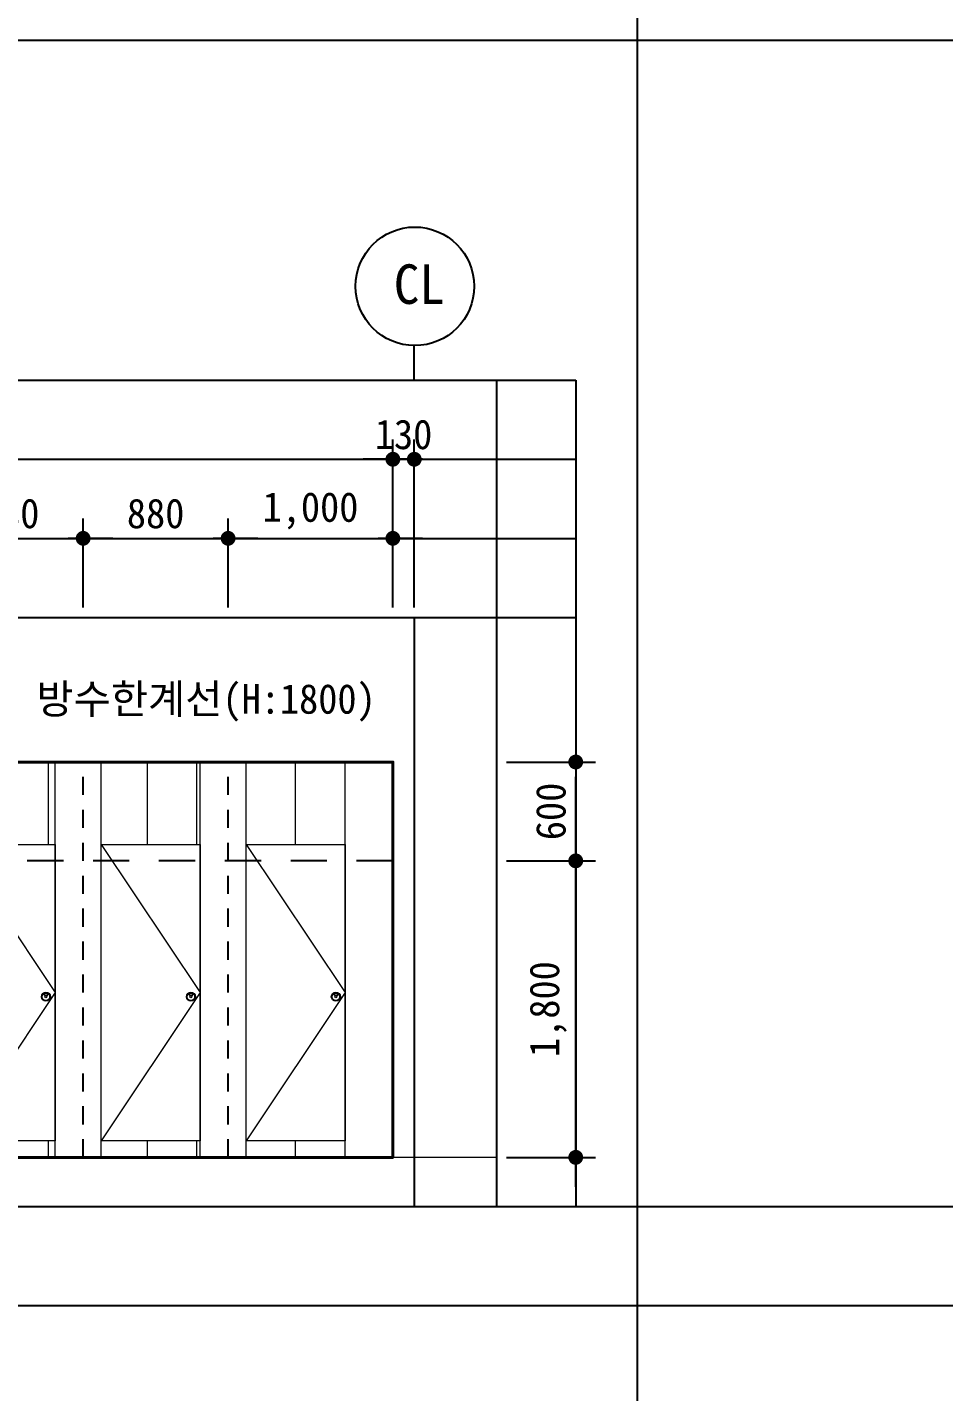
# Model space of a CAD drawing. Header units: millimetres. Extents: x -423835 to -174325, y -1379898 to -1311126.
# Drawn here: x -394713 to -389151, y -1327615 to -1319332 of the extents above; entities that cross this region are included whole.
import ezdxf
from ezdxf.enums import TextEntityAlignment as Align

# ---------------------------------------------------------------- set-up
doc = ezdxf.new("R2010")
doc.units = ezdxf.units.MM
doc.header["$LTSCALE"] = 100
doc.header["$MEASUREMENT"] = 0
doc.header["$PDSIZE"] = -10
doc.linetypes.add('HID', pattern=[2, 1.1, -0.9])
doc.layers.get('0').update_dxf_attribs({"linetype": 'CONTINUOUS'})
doc.layers.get('Defpoints').update_dxf_attribs({"color": 153, "linetype": 'CONTINUOUS'})
for name, color, linetype, lineweight in [('A-AXIS-BUBL', 7, 'CONTINUOUS', 25), ('A-DWXK-OPEN', 1, 'HID', 15), ('A-ELEV-LIN1', 2, 'CONTINUOUS', 40), ('A-MKXS-TEXT1', 3, 'CONTINUOUS', 25), ('A-WAXK-PATT', 8, 'CONTINUOUS', 18), ('A-WAXM-CUBI', 6, 'CONTINUOUS', 20), ('A-XXXX-FIN2', 6, 'CONTINUOUS', 20), ('A-XXXX-TXT2', 3, 'CONTINUOUS', 25)]:
    doc.layers.add(name, color=color, linetype=linetype, lineweight=lineweight)
for name, color, linetype in [('A-DIMS', 7, 'CONTINUOUS'), ('AA-AXIS-LINE-1', 1, 'CONTINUOUS'), ('방수', 7, 'HID')]:
    doc.layers.add(name, color=color, linetype=linetype)
doc.styles.add('HY울릉도L', font='')
doc.styles.add('돋움체', font='')
doc.styles.get('HY울릉도L').set_extended_font_data('HYwulM')
doc.styles.get('돋움체').set_extended_font_data('DotumChe')
doc.dimstyles.new('CDIM', dxfattribs={"dimtxt": 3, "dimasz": 1.5, "dimexe": 2, "dimexo": 1, "dimgap": 1, "dimtad": 1, "dimdec": 0, "dimrnd": 0.5, "dimzin": 0, "dimdsep": 32, "dimlunit": 6, "dimtxsty": 'HY울릉도L', "dimblk1": '_CIDOT', "dimblk2": '_CIDOT', "dimsah": 1, "dimcen": 5.5, "dimclrd": 2, "dimclre": 2, "dimclrt": 7, "dimadec": 0, "dimazin": 0, "dimtfac": 1, "dimtdec": 0, "dimtix": 1, "dimtmove": 2, "dimatfit": 1, "dimldrblk": '_CIDOT', "dimfxl": 1, "dimtolj": 1, "dimtzin": 0, "dimlwd": -1, "dimarcsym": 0})

# ---------------------------------------------------------------- blocks, each defined once
blk = doc.blocks.new('_CIDOT')
at = {"color": 0, "linetype": 'ByBlock'}
blk.add_line((2, 0), (-1, 0), dxfattribs=at)
at = {"color": 0, "linetype": 'ByBlock', "const_width": 0.5}
blk.add_lwpolyline([(-0.25, 0, 1), (0.25, 0, 1)], format="xyb", close=True, dxfattribs=at)
blk = doc.blocks.new('*D56')
at = {"layer": 'A-DIMS', "lineweight": -2, "transparency": 16777216}
for p, q in [((-391804.5, -1324392.1), (-391264.5, -1324392.1)), ((-391804.5, -1326192.1), (-391264.5, -1326192.1))]:
    blk.add_line(p, q, dxfattribs=at)
at = {"layer": 'A-DIMS', "transparency": 16777216}
blk.add_line((-391384.5, -1326102.1), (-391384.5, -1324482.1), dxfattribs=at)
at = {"layer": 'Defpoints', "color": 0, "transparency": 16777216}
for p in [(-391864.5, -1324392.1), (-391384.5, -1324392.1), (-391864.5, -1326192.1)]:
    blk.add_point(p, dxfattribs=at)
at = {"layer": 'A-DIMS', "transparency": 16777216, "xscale": 90, "yscale": 90, "zscale": 90}
for p, rotation in [((-391384.5, -1324392.1), 90), ((-391384.5, -1326192.1), 270)]:
    blk.add_blockref('_CIDOT', p, dxfattribs=dict(at, rotation=rotation))
at = {"layer": 'A-DIMS', "color": 3, "transparency": 16777216, "insert": (-391551.7, -1325292.1), "char_height": 180, "attachment_point": 5, "rotation": 90, "style": '돋움체'}
blk.add_mtext('\\A1;1,800', dxfattribs=at)
blk = doc.blocks.new('*D57')
at = {"layer": 'A-DIMS', "lineweight": -2, "transparency": 16777216}
for p, q in [((-391804.5, -1323792.1), (-391264.5, -1323792.1)), ((-391804.5, -1324392.1), (-391264.5, -1324392.1))]:
    blk.add_line(p, q, dxfattribs=at)
at = {"layer": 'A-DIMS', "transparency": 16777216}
blk.add_line((-391384.5, -1324302.1), (-391384.5, -1323882.1), dxfattribs=at)
at = {"layer": 'Defpoints', "color": 0, "transparency": 16777216}
for p in [(-391864.5, -1323792.1), (-391384.5, -1323792.1), (-391864.5, -1324392.1)]:
    blk.add_point(p, dxfattribs=at)
at = {"layer": 'A-DIMS', "transparency": 16777216, "xscale": 90, "yscale": 90, "zscale": 90}
for p, rotation in [((-391384.5, -1323792.1), 90), ((-391384.5, -1324392.1), 270)]:
    blk.add_blockref('_CIDOT', p, dxfattribs=dict(at, rotation=rotation))
at = {"layer": 'A-DIMS', "color": 3, "transparency": 16777216, "insert": (-391534.7, -1324092.1), "char_height": 180, "attachment_point": 5, "rotation": 90, "style": '돋움체'}
blk.add_mtext('\\A1;600', dxfattribs=at)
blk = doc.blocks.new('*D58')
at = {"layer": 'A-DIMS', "lineweight": -2, "transparency": 16777216}
for p, q in [((-399684.5, -1322774.3), (-399684.5, -1321834.3)), ((-392494.5, -1322854.3), (-392494.5, -1321834.3))]:
    blk.add_line(p, q, dxfattribs=at)
at = {"layer": 'A-DIMS', "transparency": 16777216}
blk.add_line((-399594.5, -1321954.3), (-392584.5, -1321954.3), dxfattribs=at)
at = {"layer": 'Defpoints', "color": 0, "transparency": 16777216}
for p in [(-392494.5, -1321954.3), (-399684.5, -1322834.3), (-392494.5, -1322914.3)]:
    blk.add_point(p, dxfattribs=at)
at = {"layer": 'A-DIMS', "transparency": 16777216, "xscale": 90, "yscale": 90, "zscale": 90, "rotation": 180}
blk.add_blockref('_CIDOT', (-399684.5, -1321954.3), dxfattribs=at)
at = {"layer": 'A-DIMS', "transparency": 16777216, "xscale": 90, "yscale": 90, "zscale": 90}
blk.add_blockref('_CIDOT', (-392494.5, -1321954.3), dxfattribs=at)
at = {"layer": 'A-DIMS', "color": 3, "transparency": 16777216, "insert": (-396089.5, -1321787.2), "char_height": 180, "attachment_point": 5, "style": '돋움체'}
blk.add_mtext('\\A1;7,190', dxfattribs=at)
blk = doc.blocks.new('*D60')
at = {"layer": 'A-DIMS', "lineweight": -2, "transparency": 16777216}
for p, q in [((-392494.5, -1322854.3), (-392494.5, -1321834.3)), ((-392364.5, -1322854.3), (-392364.5, -1321834.3))]:
    blk.add_line(p, q, dxfattribs=at)
at = {"layer": 'A-DIMS', "transparency": 16777216}
for p, q in [((-392584.5, -1321954.3), (-392674.5, -1321954.3)), ((-392494.5, -1321954.3), (-392364.5, -1321954.3)), ((-392274.5, -1321954.3), (-392184.5, -1321954.3))]:
    blk.add_line(p, q, dxfattribs=at)
at = {"layer": 'Defpoints', "color": 0, "transparency": 16777216}
for p in [(-392364.5, -1321954.3), (-392494.5, -1322914.3), (-392364.5, -1322914.3)]:
    blk.add_point(p, dxfattribs=at)
at = {"layer": 'A-DIMS', "transparency": 16777216, "xscale": 90, "yscale": 90, "zscale": 90}
blk.add_blockref('_CIDOT', (-392494.5, -1321954.3), dxfattribs=at)
at = {"layer": 'A-DIMS', "transparency": 16777216, "xscale": 90, "yscale": 90, "zscale": 90, "rotation": 180}
blk.add_blockref('_CIDOT', (-392364.5, -1321954.3), dxfattribs=at)
at = {"layer": 'A-DIMS', "color": 3, "transparency": 16777216, "insert": (-392429.5, -1321804.2), "char_height": 180, "attachment_point": 5, "style": '돋움체'}
blk.add_mtext('\\A1;130', dxfattribs=at)
blk = doc.blocks.new('큐비클')
at = {"layer": 'A-DWXK-OPEN', "ltscale": 50}
blk.add_lwpolyline([(0, 1900), (600, 1000), (0, 100)], dxfattribs=at)
at = {"layer": 'A-WAXM-CUBI'}
for p, q in [((0, 0), (0, 2400)), ((600, 0), (600, 2400)), ((532, 987.7), (539.1, 980.6)), ((556, 987.7), (548.9, 980.6))]:
    blk.add_line(p, q, dxfattribs=at)
blk.add_lwpolyline([(600, 100), (0, 100), (0, 1900), (600, 1900)], close=True, dxfattribs=at)
for radius in [27.5, 22.8, 6]:
    blk.add_circle((544, 975), radius, dxfattribs=at)
for radius, start, end in [(17.5, 46.63725, 133.36275), (7.5, 48.82255, 131.17745)]:
    blk.add_arc((544, 975), radius, start, end, dxfattribs=at)
blk = doc.blocks.new('*D909')
at = {"layer": 'A-DIMS', "lineweight": -2, "transparency": 16777216}
for p, q in [((-395254.5, -1322854.3), (-395254.5, -1322314.3)), ((-394374.5, -1322854.3), (-394374.5, -1322314.3))]:
    blk.add_line(p, q, dxfattribs=at)
at = {"layer": 'A-DIMS', "transparency": 16777216}
blk.add_line((-395164.5, -1322434.3), (-394464.5, -1322434.3), dxfattribs=at)
at = {"layer": 'Defpoints', "color": 0, "transparency": 16777216}
for p in [(-394374.5, -1322434.3), (-395254.5, -1322914.3), (-394374.5, -1322914.3)]:
    blk.add_point(p, dxfattribs=at)
at = {"layer": 'A-DIMS', "transparency": 16777216, "xscale": 90, "yscale": 90, "zscale": 90, "rotation": 180}
blk.add_blockref('_CIDOT', (-395254.5, -1322434.3), dxfattribs=at)
at = {"layer": 'A-DIMS', "transparency": 16777216, "xscale": 90, "yscale": 90, "zscale": 90}
blk.add_blockref('_CIDOT', (-394374.5, -1322434.3), dxfattribs=at)
at = {"layer": 'A-DIMS', "color": 3, "transparency": 16777216, "insert": (-394814.5, -1322284.2), "char_height": 180, "attachment_point": 5, "style": '돋움체'}
blk.add_mtext('\\A1;880', dxfattribs=at)
blk = doc.blocks.new('*D910')
at = {"layer": 'A-DIMS', "lineweight": -2, "transparency": 16777216}
for p, q in [((-394374.5, -1322854.3), (-394374.5, -1322314.3)), ((-393494.5, -1322854.3), (-393494.5, -1322314.3))]:
    blk.add_line(p, q, dxfattribs=at)
at = {"layer": 'A-DIMS', "transparency": 16777216}
blk.add_line((-394284.5, -1322434.3), (-393584.5, -1322434.3), dxfattribs=at)
at = {"layer": 'Defpoints', "color": 0, "transparency": 16777216}
for p in [(-393494.5, -1322434.3), (-394374.5, -1322914.3), (-393494.5, -1322914.3)]:
    blk.add_point(p, dxfattribs=at)
at = {"layer": 'A-DIMS', "transparency": 16777216, "xscale": 90, "yscale": 90, "zscale": 90, "rotation": 180}
blk.add_blockref('_CIDOT', (-394374.5, -1322434.3), dxfattribs=at)
at = {"layer": 'A-DIMS', "transparency": 16777216, "xscale": 90, "yscale": 90, "zscale": 90}
blk.add_blockref('_CIDOT', (-393494.5, -1322434.3), dxfattribs=at)
at = {"layer": 'A-DIMS', "color": 3, "transparency": 16777216, "insert": (-393934.5, -1322284.2), "char_height": 180, "attachment_point": 5, "style": '돋움체'}
blk.add_mtext('\\A1;880', dxfattribs=at)
blk = doc.blocks.new('*D911')
at = {"layer": 'A-DIMS', "lineweight": -2, "transparency": 16777216}
for p, q in [((-393494.5, -1322854.3), (-393494.5, -1322314.3)), ((-392494.5, -1322854.3), (-392494.5, -1322314.3))]:
    blk.add_line(p, q, dxfattribs=at)
at = {"layer": 'A-DIMS', "transparency": 16777216}
blk.add_line((-393404.5, -1322434.3), (-392584.5, -1322434.3), dxfattribs=at)
at = {"layer": 'Defpoints', "color": 0, "transparency": 16777216}
for p in [(-392494.5, -1322434.3), (-393494.5, -1322914.3), (-392494.5, -1322914.3)]:
    blk.add_point(p, dxfattribs=at)
at = {"layer": 'A-DIMS', "transparency": 16777216, "xscale": 90, "yscale": 90, "zscale": 90, "rotation": 180}
blk.add_blockref('_CIDOT', (-393494.5, -1322434.3), dxfattribs=at)
at = {"layer": 'A-DIMS', "transparency": 16777216, "xscale": 90, "yscale": 90, "zscale": 90}
blk.add_blockref('_CIDOT', (-392494.5, -1322434.3), dxfattribs=at)
at = {"layer": 'A-DIMS', "color": 3, "transparency": 16777216, "insert": (-392994.5, -1322267.2), "char_height": 180, "attachment_point": 5, "style": '돋움체'}
blk.add_mtext('\\A1;1,000', dxfattribs=at)

msp = doc.modelspace()

# ---------------------------------------------------------------- linework, layer by layer
at = {"color": 3, "ltscale": 2}
for p, q in [((-391011.7, -1311126.1), (-391011.7, -1344258.1)), ((-401792.9, -1319409.1), (-379750.4, -1319409.1)), ((-423835.4, -1327092.1), (-379750.4, -1327092.1))]:
    msp.add_line(p, q, dxfattribs=at)
at = {"layer": 'A-AXIS-BUBL', "ltscale": 0.2}
msp.add_line((-392364.5, -1321474.3), (-392364.5, -1321264.3), dxfattribs=at)
msp.add_circle((-392361, -1320904.3), 360, dxfattribs=at)
at = {"layer": 'A-ELEV-LIN1'}
msp.add_lwpolyline([(-399684.5, -1323792.1), (-392494.5, -1323792.1), (-392494.5, -1326192.1), (-399684.5, -1326192.1)], close=True, dxfattribs=at)
at = {"layer": 'A-WAXK-PATT'}
for p, q in [((-394584.5, -1324292.1), (-394584.5, -1323792.1)), ((-393984.5, -1324292.1), (-393984.5, -1323792.1)), ((-393684.5, -1324292.1), (-393684.5, -1323792.1)), ((-393384.5, -1326192.1), (-393384.5, -1323792.1)), ((-393084.5, -1324292.1), (-393084.5, -1323792.1)), ((-392784.5, -1326192.1), (-392784.5, -1323792.1)), ((-394584.5, -1326192.1), (-394584.5, -1326092.1)), ((-393984.5, -1326192.1), (-393984.5, -1326092.1)), ((-393684.5, -1326192.1), (-393684.5, -1326092.1)), ((-393084.5, -1326192.1), (-393084.5, -1326092.1))]:
    msp.add_line(p, q, dxfattribs=at)
at = {"layer": 'A-XXXX-FIN2'}
msp.add_line((-391864.5, -1326192.1), (-400284.5, -1326192.1), dxfattribs=at)
at = {"layer": 'AA-AXIS-LINE-1'}
msp.add_line((-392364.5, -1322914.3), (-392364.5, -1326492.1), dxfattribs=at)
at = {"layer": 'Defpoints'}
for p, q in [((-401244.5, -1321474.3), (-391384.5, -1321474.3)), ((-391864.5, -1321474.3), (-391864.5, -1326492.1)), ((-391384.5, -1321474.3), (-391384.5, -1326492.1)), ((-401244.5, -1321954.3), (-391384.5, -1321954.3)), ((-401244.5, -1322434.3), (-391384.5, -1322434.3)), ((-401244.5, -1322914.3), (-391384.5, -1322914.3)), ((-379750.4, -1326492.1), (-401792.9, -1326492.1))]:
    msp.add_line(p, q, dxfattribs=at)
at = {"layer": '방수', "color": 8}
for p, q in [((-394374.5, -1326192.1), (-394374.5, -1323792.1)), ((-393494.5, -1326192.1), (-393494.5, -1323792.1))]:
    msp.add_line(p, q, dxfattribs=at)
at = {"layer": '방수', "color": 2, "ltscale": 2}
msp.add_line((-392494.5, -1324392.1), (-399684.5, -1324392.1), dxfattribs=at)

# ---------------------------------------------------------------- block references
for p in [(-395144.5, -1326192.1), (-394264.5, -1326192.1), (-393384.5, -1326192.1)]:
    msp.add_blockref('큐비클', p)

# ---------------------------------------------------------------- texts
at = {"layer": 'A-MKXS-TEXT1', "style": '돋움체'}
msp.add_text('방수한계선(H:1800)', height=180, dxfattribs=at).set_placement((-394658.4, -1323408.8), align=Align.MIDDLE_LEFT)
at = {"layer": 'A-XXXX-TXT2', "ltscale": 0.2, "style": '돋움체'}
msp.add_text('CL', height=240, dxfattribs=at).set_placement((-392333.9, -1320891.1), align=Align.MIDDLE)

# ---------------------------------------------------------------- dimensions: what is measured, and where the dimension line sits
at = {"layer": 'A-DIMS'}
for base, p1, p2, angle, picture, middle in [((-392494.5, -1321954.3), (-399684.5, -1322834.3), (-392494.5, -1322914.3), 180, '*D58', (-396089.5, -1321787.2)), ((-392364.5, -1321954.3), (-392494.5, -1322914.3), (-392364.5, -1322914.3), 180, '*D60', (-392429.5, -1321804.2)), ((-394374.5, -1322434.3), (-395254.5, -1322914.3), (-394374.5, -1322914.3), 180, '*D909', (-394814.5, -1322284.2)), ((-393494.5, -1322434.3), (-394374.5, -1322914.3), (-393494.5, -1322914.3), 180, '*D910', (-393934.5, -1322284.2)), ((-392494.5, -1322434.3), (-393494.5, -1322914.3), (-392494.5, -1322914.3), 180, '*D911', (-392994.5, -1322267.2)), ((-391384.5, -1323792.1), (-391864.5, -1324392.1), (-391864.5, -1323792.1), 90, '*D57', (-391534.7, -1324092.1)), ((-391384.5, -1324392.1), (-391864.5, -1326192.1), (-391864.5, -1324392.1), 90, '*D56', (-391551.7, -1325292.1))]:
    dim = msp.add_linear_dim(base=base, p1=p1, p2=p2, angle=angle, dimstyle='CDIM', override={"dimscale": 60, "dimtxsty": '돋움체', "dimclrd": 256, "dimclre": 256, "dimclrt": 3}, dxfattribs=at)
    dim.commit()
    dim.dimension.update_dxf_attribs({"geometry": picture, "text_midpoint": middle})

doc.saveas('drawing.dxf')
